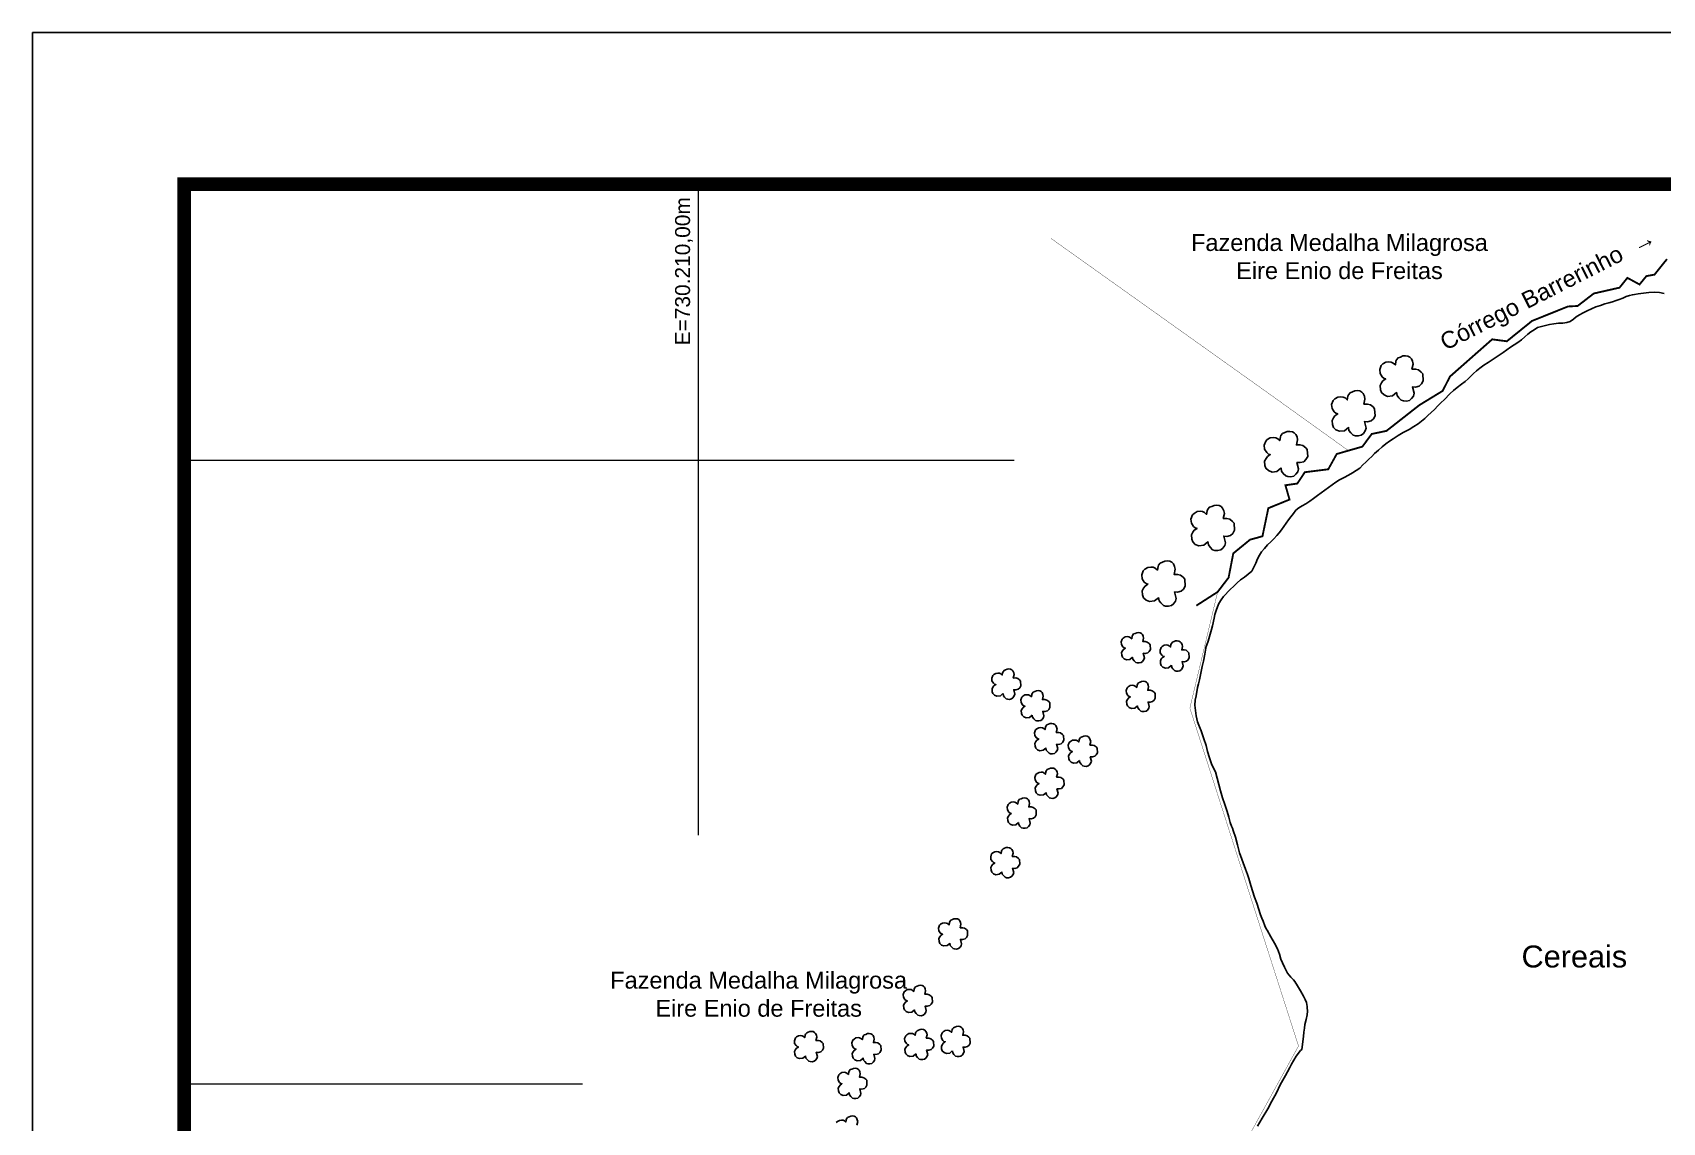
# Model space of a CAD drawing. Header units: inches. Extents: x 729142 to 736360, y 7830028 to 7835131.
# Drawn here: x 729142 to 731756, y 7833383 to 7835131 of the extents above; entities that cross this region are included whole.
import ezdxf
from ezdxf.enums import TextEntityAlignment as Align

# ---------------------------------------------------------------- set-up
doc = ezdxf.new("R2010")
doc.units = ezdxf.units.IN
doc.header["$MEASUREMENT"] = 0
doc.linetypes.add('CONTINUO', pattern=[0])
doc.linetypes.add('LIN0', pattern=[0])
for name, color, linetype in [('0114000387066', 5, 'Continuous'), ('CERCAS', 7, 'CERCA_LINE'), ('CURSOS D AGUA', 174, 'Continuous'), ('MARGEM', 7, 'CONTINUO'), ('MATO', 7, 'Continuous'), ('TEXTOS', 7, 'Continuous')]:
    doc.layers.add(name, color=color, linetype=linetype)
doc.layers.add('GRID', color=4, linetype='Continuous', lineweight=13)
doc.styles.add('ARIAL', font='arial.ttf', dxfattribs={"height": 10})
doc.styles.get("Standard").update_dxf_attribs({"font": 'arial.ttf'})
doc.styles.add('tGArial11', font='arial.ttf', dxfattribs={"height": 0.0017})
doc.linetypes.add('CERCA_LINE', pattern='A,0.5,-0.2,["X",Standard,S=0.1,R=0,X=-0.1,Y=-0.05],-0.1', length=0.8)

msp = doc.modelspace()

# ---------------------------------------------------------------- linework, layer by layer
at = {"layer": '0114000387066', "color": 94, "ltscale": 0.1}
msp.add_lwpolyline([(731106.4, 7833377.2), (731113.9, 7833390), (731123.2, 7833405.2), (731129.6, 7833417.4), (731136.7, 7833431), (731142.7, 7833443.7), (731151.3, 7833458.8), (731154.6, 7833464.6), (731158.3, 7833471.5), (731161.2, 7833476.7), (731168.4, 7833489.5), (731175.4, 7833498.6), (731177.5, 7833500.1), (731180.3, 7833521.2), (731180.9, 7833528), (731181.6, 7833534.3), (731182.3, 7833540.4), (731184.3, 7833548.5), (731185.9, 7833555.9), (731186.7, 7833561.8), (731186.2, 7833567.4), (731186, 7833569.3), (731184.9, 7833575.9), (731182.8, 7833580.3), (731180, 7833586), (731175.6, 7833594.3), (731170.6, 7833602.5), (731166.3, 7833609.4), (731164.4, 7833611.8), (731160, 7833616.1), (731154.7, 7833622.9), (731149.7, 7833632.5), (731146.3, 7833639.4), (731143.8, 7833645), (731141.5, 7833653), (731138.3, 7833661.5), (731133.5, 7833671), (731128, 7833681.2), (731122.1, 7833691.6), (731120.5, 7833694), (731118.2, 7833698.7), (731115.3, 7833705.8), (731113.4, 7833710.9), (731111.4, 7833716.4), (731105.4, 7833734.7), (731101.8, 7833744.7), (731095.8, 7833763.4), (731092.5, 7833774.5), (731091.3, 7833777.7), (731090.4, 7833780.9), (731087.4, 7833789.6), (731077.5, 7833815.6), (731074.2, 7833828.5), (731070.9, 7833840.6), (731067.4, 7833851.3), (731066.1, 7833855.1), (731064.9, 7833858.4), (731062.5, 7833864.2), (731060.4, 7833872.6), (731057.7, 7833881.9), (731053.9, 7833892.9), (731050.5, 7833903.9), (731047.3, 7833914.8), (731039, 7833945.5), (731035.8, 7833951.3), (731032.6, 7833958.4), (731029.5, 7833968.2), (731026.5, 7833977.9), (731023.9, 7833987.5), (731020.5, 7833998.4), (731017.3, 7834007.9), (731016.1, 7834011.2), (731013.4, 7834017.4), (731010.4, 7834025.6), (731008, 7834035.3), (731006.8, 7834044), (731006.1, 7834052.3), (731006.7, 7834060.5), (731008.2, 7834067.4), (731010.5, 7834080.7), (731012, 7834086.7), (731013.2, 7834093.2), (731017.9, 7834114.6), (731019.6, 7834122.7), (731022.1, 7834134.1), (731023.4, 7834143.5), (731023.8, 7834145), (731027.1, 7834154.8), (731032.6, 7834173.5), (731034.2, 7834179.5), (731036.7, 7834191.6), (731038.2, 7834197.7), (731040, 7834204.2), (731042.2, 7834209.9), (731044.5, 7834215.2), (731048, 7834221.1), (731052, 7834226.8), (731062.7, 7834237.9), (731068.5, 7834243.4), (731073.7, 7834248.6), (731079.3, 7834253.4), (731085.6, 7834257.5), (731091.5, 7834262.3), (731097.3, 7834267.4), (731100.6, 7834273.9), (731103.6, 7834280.3), (731106.2, 7834286.8), (731109.4, 7834292.7), (731112.8, 7834298.3), (731117.8, 7834303.8), (731122.7, 7834309.2), (731127.7, 7834314.2), (731132.5, 7834319.2), (731137.3, 7834324.2), (731141.2, 7834328.8), (731145, 7834333.6), (731148.5, 7834339), (731152.3, 7834344.2), (731156.1, 7834349.4), (731160, 7834354.6), (731164, 7834359.8), (731168, 7834365), (731172.7, 7834368.9), (731177.9, 7834372), (731184, 7834375.4), (731190.2, 7834379.2), (731196.3, 7834383.7), (731202.4, 7834388.4), (731208.5, 7834393), (731214.3, 7834397.2), (731220.1, 7834401.4), (731225.9, 7834405.6), (731232, 7834409.7), (731238.1, 7834413.7), (731245.2, 7834417.4), (731252.1, 7834421.1), (731258.7, 7834424.9), (731264.7, 7834428.8), (731270.3, 7834432.6), (731275.3, 7834437.5), (731280.2, 7834442.2), (731284.9, 7834446.6), (731289.5, 7834451.2), (731294.1, 7834455.8), (731300.2, 7834461.4), (731306.2, 7834466.7), (731312.1, 7834471.2), (731318.1, 7834475.5), (731324.2, 7834479.6), (731331.9, 7834484.6), (731340.1, 7834489.6), (731349.4, 7834494.6), (731357, 7834499.2), (731363.8, 7834503.6), (731369.3, 7834507.8), (731374.7, 7834512.1), (731379.8, 7834516.8), (731384.9, 7834521.7), (731390, 7834526.6), (731395.5, 7834532.2), (731400.8, 7834537.4), (731405.7, 7834542), (731415.4, 7834551.9), (731420.9, 7834556.9), (731426.7, 7834561.9), (731433.5, 7834566.8), (731439.2, 7834571.3), (731444.4, 7834575.7), (731448.5, 7834580), (731452.8, 7834584.3), (731457.4, 7834588.6), (731463.1, 7834592.9), (731469.4, 7834597.3), (731476.1, 7834601.7), (731482.7, 7834606.2), (731489.1, 7834610.5), (731500.1, 7834617.8), (731506.1, 7834622), (731512.1, 7834626.1), (731518.1, 7834630), (731524.1, 7834634), (731530, 7834638.2), (731535, 7834643), (731540, 7834647.4), (731544.9, 7834651), (731550.1, 7834654.4), (731555.6, 7834657.8), (731562, 7834659.7), (731568.4, 7834661.3), (731574.6, 7834662.5), (731581.8, 7834663.6), (731589.3, 7834664.7), (731595.9, 7834665.1), (731602.2, 7834665.9), (731607.8, 7834667.6), (731612.9, 7834671), (731617.6, 7834675.2), (731622.8, 7834678.3), (731628.4, 7834681.5), (731634.8, 7834684.7), (731641.8, 7834687.8), (731649, 7834690.8), (731656.5, 7834693.4), (731663.6, 7834695.7), (731669.9, 7834697.5), (731675.7, 7834699.2), (731681.3, 7834701), (731686.6, 7834702.9), (731692, 7834705), (731697.6, 7834707.4), (731702.8, 7834709), (731707.7, 7834710.3), (731710.7, 7834710.8), (731716.9, 7834711.8), (731725.4, 7834713.2), (731733.9, 7834714.2), (731742.6, 7834714.5), (731750.8, 7834713.8), (731758.6, 7834712.6)], dxfattribs=at)
at = {"layer": 'CERCAS', "color": 44, "linetype": 'CERCA_LINE', "ltscale": 50, "const_width": 0.5}
for points in [[(731252.2, 7834460.5), (731121.1, 7834554.5), (730775.1, 7834800.9)], [(730881, 7831916.7), (730333.6, 7832633.8), (730143.1, 7832883.2), (730210.9, 7832972.5), (730593.2, 7832917.3), (730923.1, 7833054.5), (731172.2, 7833505.9), (730998, 7834047.7), (731042.5, 7834233.9)]]:
    msp.add_lwpolyline(points, dxfattribs=at)
at = {"layer": 'CURSOS D AGUA', "color": 174, "ltscale": 0.75, "const_width": 3}
msp.add_lwpolyline([(731008.4, 7834212), (731042.5, 7834233.9), (731060.1, 7834256.9), (731067.6, 7834295.7), (731094.5, 7834317.7), (731114.4, 7834323.2), (731123.8, 7834368.2), (731157.8, 7834382), (731151.2, 7834405), (731170.3, 7834407.7), (731182.3, 7834425.9), (731219.9, 7834430.6), (731233.5, 7834455.1), (731274.6, 7834466.9), (731289.6, 7834487.2), (731313.2, 7834492.1), (731365.9, 7834533.4), (731403.2, 7834556.2), (731415.2, 7834579.4), (731482.7, 7834638.9), (731506.2, 7834635.8), (731546.7, 7834668.5), (731604.3, 7834691.6), (731619.7, 7834692.4), (731645.6, 7834712.4), (731686.9, 7834721.8), (731699.5, 7834737.5), (731719, 7834726.9), (731730, 7834740.3), (731743, 7834742.7), (731763, 7834767.6)], dxfattribs=at)
at = {"layer": 'GRID', "color": 134}
for points in [[(730210, 7833843.8), (730210, 7834887.7)], [(729385.4, 7834445), (730716.4, 7834445)], [(729385.4, 7833445), (730023.9, 7833445)]]:
    msp.add_lwpolyline(points, dxfattribs=at)
at = {"layer": 'MARGEM', "color": 174, "linetype": 'LIN0', "flags": 128}
msp.add_lwpolyline([(736359.5, 7835130.7), (729142.4, 7835130.7), (729142.4, 7830027.7), (736359.5, 7830027.7)], close=True, dxfattribs=at)
at = {"layer": 'MARGEM', "color": 174, "linetype": 'LIN0', "const_width": 22.1, "flags": 128}
msp.add_lwpolyline([(736116.5, 7834887.7), (729385.4, 7834887.7), (729385.4, 7830270.7), (736116.5, 7830270.7)], close=True, dxfattribs=at)
at = {"layer": 'MATO', "color": 94, "linetype": 'CONTINUO'}
for points in [[(731329.2, 7834553.7, -560.1), (731323, 7834548.4, -560.1), (731315, 7834547.5, -560.1), (731309.3, 7834549.7, -560.1), (731305.3, 7834553.6, -560.1), (731303.6, 7834558.2, -560.1), (731303.1, 7834564.9, -560.1), (731305.3, 7834569.1, -560.1), (731307.6, 7834572.3, -560.1), (731312.2, 7834575.4, -560.1), (731309.3, 7834576.3, -560.1), (731306.4, 7834578.7, -560.1), (731303, 7834584, -560.1), (731302.4, 7834590.4, -560.1), (731304.8, 7834597, -560.1), (731307.4, 7834599.4, -560.1), (731312.1, 7834602.3, -560.1), (731317, 7834602.9, -560.1), (731321, 7834602.4, -560.1), (731324.1, 7834600.9, -560.1), (731327.5, 7834597.9, -560.1), (731328.5, 7834603.7, -560.1), (731329.4, 7834606, -560.1), (731331.9, 7834609.2, -560.1), (731335.7, 7834610.6, -560.1), (731339.4, 7834612.3, -560.1), (731343.6, 7834612.6, -560.1), (731347.5, 7834612.1, -560.1), (731350.7, 7834610.4, -560.1), (731353.1, 7834607.8, -560.1), (731355.2, 7834603.7, -560.1), (731356, 7834599.2, -560.1), (731354.1, 7834591, -560.1), (731359.8, 7834591.1, -560.1), (731364.5, 7834590, -560.1), (731368.9, 7834586.4, -560.1), (731371.4, 7834583.6, -560.1), (731372.1, 7834572.4, -560.1), (731369.3, 7834567.4, -560.1), (731365.7, 7834564.1, -560.1), (731359.9, 7834562.5, -560.1), (731354.9, 7834563, -560.1), (731357.6, 7834552.5, -560.1), (731356.4, 7834548, -560.1), (731353.3, 7834543.8, -560.1), (731350, 7834541.1, -560.1), (731345.3, 7834540, -560.1), (731340.6, 7834540.2, -560.1), (731337, 7834541.2, -560.1), (731333, 7834545.2, -560.1), (731330.3, 7834548.8, -560.1), (731329.4, 7834554.2, -560.1)], [(731252.1, 7834497.7, -560.1), (731245.8, 7834492.4, -560.1), (731237.9, 7834491.5, -560.1), (731232.2, 7834493.7, -560.1), (731228.1, 7834497.7, -560.1), (731226.5, 7834502.2, -560.1), (731226, 7834508.9, -560.1), (731228.2, 7834513.2, -560.1), (731230.5, 7834516.3, -560.1), (731235.1, 7834519.4, -560.1), (731232.2, 7834520.3, -560.1), (731229.3, 7834522.7, -560.1), (731225.9, 7834528.1, -560.1), (731225.3, 7834534.4, -560.1), (731227.7, 7834541.1, -560.1), (731230.3, 7834543.4, -560.1), (731235, 7834546.3, -560.1), (731239.9, 7834547, -560.1), (731243.8, 7834546.4, -560.1), (731246.9, 7834545, -560.1), (731250.3, 7834541.9, -560.1), (731251.4, 7834547.7, -560.1), (731252.2, 7834550.1, -560.1), (731254.8, 7834553.3, -560.1), (731258.6, 7834554.7, -560.1), (731262.3, 7834556.3, -560.1), (731266.4, 7834556.7, -560.1), (731270.4, 7834556.1, -560.1), (731273.6, 7834554.4, -560.1), (731276, 7834551.9, -560.1), (731278, 7834547.8, -560.1), (731278.8, 7834543.2, -560.1), (731277, 7834535.1, -560.1), (731282.7, 7834535.1, -560.1), (731287.4, 7834534, -560.1), (731291.8, 7834530.5, -560.1), (731294.3, 7834527.7, -560.1), (731295, 7834516.5, -560.1), (731292.2, 7834511.4, -560.1), (731288.6, 7834508.1, -560.1), (731282.8, 7834506.6, -560.1), (731277.8, 7834507, -560.1), (731280.5, 7834496.5, -560.1), (731279.2, 7834492.1, -560.1), (731276.2, 7834487.8, -560.1), (731272.9, 7834485.2, -560.1), (731268.1, 7834484, -560.1), (731263.4, 7834484.3, -560.1), (731259.9, 7834485.3, -560.1), (731255.9, 7834489.2, -560.1), (731253.1, 7834492.8, -560.1), (731252.3, 7834498.2, -560.1)], [(731144, 7834432.3, -560.1), (731137.7, 7834427.1, -560.1), (731129.7, 7834426.1, -560.1), (731124.1, 7834428.4, -560.1), (731120, 7834432.3, -560.1), (731118.4, 7834436.9, -560.1), (731117.9, 7834443.6, -560.1), (731120.1, 7834447.8, -560.1), (731122.4, 7834450.9, -560.1), (731127, 7834454.1, -560.1), (731124, 7834455, -560.1), (731121.2, 7834457.4, -560.1), (731117.8, 7834462.7, -560.1), (731117.2, 7834469.1, -560.1), (731119.6, 7834475.7, -560.1), (731122.2, 7834478.1, -560.1), (731126.9, 7834480.9, -560.1), (731131.8, 7834481.6, -560.1), (731135.7, 7834481, -560.1), (731138.8, 7834479.6, -560.1), (731142.2, 7834476.6, -560.1), (731143.3, 7834482.4, -560.1), (731144.1, 7834484.7, -560.1), (731146.7, 7834487.9, -560.1), (731150.5, 7834489.3, -560.1), (731154.2, 7834491, -560.1), (731158.3, 7834491.3, -560.1), (731162.3, 7834490.8, -560.1), (731165.5, 7834489.1, -560.1), (731167.8, 7834486.5, -560.1), (731169.9, 7834482.4, -560.1), (731170.7, 7834477.8, -560.1), (731168.8, 7834469.7, -560.1), (731174.5, 7834469.8, -560.1), (731179.3, 7834468.7, -560.1), (731183.7, 7834465.1, -560.1), (731186.2, 7834462.3, -560.1), (731186.9, 7834451.1, -560.1), (731184.1, 7834446.1, -560.1), (731180.5, 7834442.7, -560.1), (731174.7, 7834441.2, -560.1), (731169.7, 7834441.6, -560.1), (731172.4, 7834431.2, -560.1), (731171.1, 7834426.7, -560.1), (731168.1, 7834422.5, -560.1), (731164.8, 7834419.8, -560.1), (731160, 7834418.6, -560.1), (731155.3, 7834418.9, -560.1), (731151.8, 7834419.9, -560.1), (731147.8, 7834423.9, -560.1), (731145, 7834427.5, -560.1), (731144.2, 7834432.9, -560.1)], [(731026.7, 7834314.1, 0), (731020.4, 7834308.8, 0), (731012.4, 7834307.9, 0), (731006.7, 7834310.1, 0), (731002.7, 7834314, 0), (731001, 7834318.6, 0), (731000.6, 7834325.3, 0), (731002.8, 7834329.5, 0), (731005, 7834332.7, 0), (731009.6, 7834335.8, 0), (731006.7, 7834336.7, 0), (731003.8, 7834339.1, 0), (731000.4, 7834344.4, 0), (730999.8, 7834350.8, 0), (731002.3, 7834357.4, 0), (731004.9, 7834359.8, 0), (731009.5, 7834362.7, 0), (731014.5, 7834363.3, 0), (731018.4, 7834362.8, 0), (731021.5, 7834361.3, 0), (731024.9, 7834358.3, 0), (731025.9, 7834364.1, 0), (731026.8, 7834366.4, 0), (731029.4, 7834369.6, 0), (731033.1, 7834371, 0), (731036.8, 7834372.7, 0), (731041, 7834373.1, 0), (731044.9, 7834372.5, 0), (731048.1, 7834370.8, 0), (731050.5, 7834368.2, 0), (731052.6, 7834364.1, 0), (731053.4, 7834359.6, 0), (731051.5, 7834351.4, 0), (731057.2, 7834351.5, 0), (731061.9, 7834350.4, 0), (731066.4, 7834346.9, 0), (731068.9, 7834344, 0), (731069.5, 7834332.8, 0), (731066.8, 7834327.8, 0), (731063.1, 7834324.5, 0), (731057.4, 7834322.9, 0), (731052.3, 7834323.4, 0), (731055, 7834312.9, 0), (731053.8, 7834308.4, 0), (731050.8, 7834304.2, 0), (731047.4, 7834301.5, 0), (731042.7, 7834300.4, 0), (731038, 7834300.6, 0), (731034.5, 7834301.6, 0), (731030.5, 7834305.6, 0), (731027.7, 7834309.2, 0), (731026.9, 7834314.6, 0)], [(730947.7, 7834224.7, -560.1), (730941.4, 7834219.4, -560.1), (730933.4, 7834218.5, -560.1), (730927.8, 7834220.7, -560.1), (730923.7, 7834224.6, -560.1), (730922.1, 7834229.2, -560.1), (730921.6, 7834235.9, -560.1), (730923.8, 7834240.1, -560.1), (730926.1, 7834243.3, -560.1), (730930.7, 7834246.4, -560.1), (730927.8, 7834247.3, -560.1), (730924.9, 7834249.7, -560.1), (730921.5, 7834255, -560.1), (730920.9, 7834261.4, -560.1), (730923.3, 7834268, -560.1), (730925.9, 7834270.4, -560.1), (730930.6, 7834273.3, -560.1), (730935.5, 7834273.9, -560.1), (730939.4, 7834273.4, -560.1), (730942.5, 7834271.9, -560.1), (730945.9, 7834268.9, -560.1), (730947, 7834274.7, -560.1), (730947.8, 7834277, -560.1), (730950.4, 7834280.2, -560.1), (730954.2, 7834281.6, -560.1), (730957.9, 7834283.3, -560.1), (730962, 7834283.7, -560.1), (730966, 7834283.1, -560.1), (730969.2, 7834281.4, -560.1), (730971.6, 7834278.8, -560.1), (730973.6, 7834274.7, -560.1), (730974.4, 7834270.2, -560.1), (730972.6, 7834262, -560.1), (730978.3, 7834262.1, -560.1), (730983, 7834261, -560.1), (730987.4, 7834257.5, -560.1), (730989.9, 7834254.6, -560.1), (730990.6, 7834243.4, -560.1), (730987.8, 7834238.4, -560.1), (730984.2, 7834235.1, -560.1), (730978.4, 7834233.5, -560.1), (730973.4, 7834234, -560.1), (730976.1, 7834223.5, -560.1), (730974.8, 7834219, -560.1), (730971.8, 7834214.8, -560.1), (730968.5, 7834212.1, -560.1), (730963.7, 7834211, -560.1), (730959, 7834211.2, -560.1), (730955.5, 7834212.2, -560.1), (730951.5, 7834216.2, -560.1), (730948.7, 7834219.8, -560.1), (730947.9, 7834225.2, -560.1)], [(730906, 7834129.3, 0), (730901.8, 7834125.7, 0), (730896.4, 7834125.1, 0), (730892.6, 7834126.6, 0), (730889.9, 7834129.2, 0), (730888.8, 7834132.3, 0), (730888.5, 7834136.8, 0), (730889.9, 7834139.6, 0), (730891.5, 7834141.7, 0), (730894.6, 7834143.8, 0), (730892.6, 7834144.4, 0), (730890.7, 7834146, 0), (730888.4, 7834149.6, 0), (730888, 7834153.9, 0), (730889.6, 7834158.3, 0), (730891.3, 7834159.9, 0), (730894.5, 7834161.8, 0), (730897.8, 7834162.3, 0), (730900.4, 7834161.9, 0), (730902.5, 7834160.9, 0), (730904.8, 7834158.9, 0), (730905.5, 7834162.8, 0), (730906.1, 7834164.3, 0), (730907.8, 7834166.5, 0), (730910.3, 7834167.4, 0), (730912.8, 7834168.5, 0), (730915.6, 7834168.8, 0), (730918.2, 7834168.4, 0), (730920.4, 7834167.3, 0), (730921.9, 7834165.6, 0), (730923.3, 7834162.8, 0), (730923.9, 7834159.7, 0), (730922.6, 7834154.3, 0), (730926.4, 7834154.3, 0), (730929.6, 7834153.6, 0), (730932.6, 7834151.2, 0), (730934.2, 7834149.3, 0), (730934.7, 7834141.8, 0), (730932.8, 7834138.5, 0), (730930.4, 7834136.2, 0), (730926.5, 7834135.2, 0), (730923.2, 7834135.5, 0), (730925, 7834128.5, 0), (730924.1, 7834125.5, 0), (730922.1, 7834122.6, 0), (730919.9, 7834120.9, 0), (730916.7, 7834120.1, 0), (730913.6, 7834120.3, 0), (730911.2, 7834120.9, 0), (730908.5, 7834123.6, 0), (730906.7, 7834126, 0), (730906.1, 7834129.6, 0)], [(730968.2, 7834116, 0), (730964, 7834112.5, 0), (730958.7, 7834111.9, 0), (730954.9, 7834113.4, 0), (730952.2, 7834116, 0), (730951, 7834119.1, 0), (730950.7, 7834123.5, 0), (730952.2, 7834126.4, 0), (730953.7, 7834128.5, 0), (730956.8, 7834130.6, 0), (730954.9, 7834131.2, 0), (730952.9, 7834132.8, 0), (730950.6, 7834136.4, 0), (730950.2, 7834140.6, 0), (730951.9, 7834145.1, 0), (730953.6, 7834146.7, 0), (730956.7, 7834148.6, 0), (730960, 7834149, 0), (730962.7, 7834148.6, 0), (730964.8, 7834147.7, 0), (730967, 7834145.6, 0), (730967.7, 7834149.5, 0), (730968.3, 7834151.1, 0), (730970, 7834153.3, 0), (730972.6, 7834154.2, 0), (730975, 7834155.3, 0), (730977.8, 7834155.5, 0), (730980.5, 7834155.2, 0), (730982.6, 7834154, 0), (730984.2, 7834152.3, 0), (730985.6, 7834149.6, 0), (730986.1, 7834146.5, 0), (730984.9, 7834141, 0), (730988.7, 7834141.1, 0), (730991.9, 7834140.3, 0), (730994.8, 7834138, 0), (730996.5, 7834136.1, 0), (730996.9, 7834128.6, 0), (730995.1, 7834125.2, 0), (730992.6, 7834123, 0), (730988.8, 7834122, 0), (730985.4, 7834122.3, 0), (730987.2, 7834115.2, 0), (730986.4, 7834112.3, 0), (730984.4, 7834109.4, 0), (730982.1, 7834107.6, 0), (730979, 7834106.8, 0), (730975.8, 7834107, 0), (730973.5, 7834107.7, 0), (730970.8, 7834110.4, 0), (730968.9, 7834112.8, 0), (730968.4, 7834116.4, 0)], [(730698.3, 7834070.9, 0), (730694.1, 7834067.3, 0), (730688.7, 7834066.7, 0), (730684.9, 7834068.2, 0), (730682.2, 7834070.9, 0), (730681.1, 7834073.9, 0), (730680.8, 7834078.4, 0), (730682.2, 7834081.2, 0), (730683.8, 7834083.3, 0), (730686.9, 7834085.4, 0), (730684.9, 7834086.1, 0), (730683, 7834087.6, 0), (730680.7, 7834091.2, 0), (730680.3, 7834095.5, 0), (730681.9, 7834099.9, 0), (730683.6, 7834101.5, 0), (730686.8, 7834103.4, 0), (730690.1, 7834103.9, 0), (730692.7, 7834103.5, 0), (730694.8, 7834102.5, 0), (730697.1, 7834100.5, 0), (730697.8, 7834104.4, 0), (730698.4, 7834106, 0), (730700.1, 7834108.1, 0), (730702.6, 7834109, 0), (730705.1, 7834110.1, 0), (730707.9, 7834110.4, 0), (730710.5, 7834110, 0), (730712.6, 7834108.9, 0), (730714.2, 7834107.2, 0), (730715.6, 7834104.4, 0), (730716.2, 7834101.4, 0), (730714.9, 7834095.9, 0), (730718.7, 7834096, 0), (730721.9, 7834095.2, 0), (730724.9, 7834092.8, 0), (730726.5, 7834091, 0), (730727, 7834083.4, 0), (730725.1, 7834080.1, 0), (730722.7, 7834077.8, 0), (730718.8, 7834076.8, 0), (730715.5, 7834077.1, 0), (730717.3, 7834070.1, 0), (730716.4, 7834067.1, 0), (730714.4, 7834064.3, 0), (730712.2, 7834062.5, 0), (730709, 7834061.7, 0), (730705.9, 7834061.9, 0), (730703.5, 7834062.6, 0), (730700.8, 7834065.2, 0), (730699, 7834067.6, 0), (730698.4, 7834071.2, 0)], [(730913.9, 7834051.2, 0), (730909.7, 7834047.6, 0), (730904.4, 7834047, 0), (730900.6, 7834048.5, 0), (730897.9, 7834051.2, 0), (730896.7, 7834054.2, 0), (730896.4, 7834058.7, 0), (730897.9, 7834061.5, 0), (730899.4, 7834063.6, 0), (730902.5, 7834065.7, 0), (730900.5, 7834066.3, 0), (730898.6, 7834067.9, 0), (730896.3, 7834071.5, 0), (730895.9, 7834075.8, 0), (730897.6, 7834080.2, 0), (730899.3, 7834081.8, 0), (730902.4, 7834083.7, 0), (730905.7, 7834084.2, 0), (730908.4, 7834083.8, 0), (730910.5, 7834082.8, 0), (730912.7, 7834080.8, 0), (730913.4, 7834084.7, 0), (730914, 7834086.2, 0), (730915.7, 7834088.4, 0), (730918.3, 7834089.3, 0), (730920.7, 7834090.4, 0), (730923.5, 7834090.7, 0), (730926.2, 7834090.3, 0), (730928.3, 7834089.2, 0), (730929.9, 7834087.5, 0), (730931.3, 7834084.7, 0), (730931.8, 7834081.6, 0), (730930.6, 7834076.2, 0), (730934.4, 7834076.3, 0), (730937.5, 7834075.5, 0), (730940.5, 7834073.1, 0), (730942.2, 7834071.2, 0), (730942.6, 7834063.7, 0), (730940.8, 7834060.4, 0), (730938.3, 7834058.1, 0), (730934.5, 7834057.1, 0), (730931.1, 7834057.4, 0), (730932.9, 7834050.4, 0), (730932.1, 7834047.4, 0), (730930.1, 7834044.5, 0), (730927.8, 7834042.8, 0), (730924.7, 7834042, 0), (730921.5, 7834042.2, 0), (730919.2, 7834042.8, 0), (730916.5, 7834045.5, 0), (730914.6, 7834047.9, 0), (730914, 7834051.5, 0)], [(730745, 7834036.2, 0), (730740.8, 7834032.6, 0), (730735.5, 7834032, 0), (730731.7, 7834033.5, 0), (730729, 7834036.1, 0), (730727.9, 7834039.2, 0), (730727.6, 7834043.7, 0), (730729, 7834046.5, 0), (730730.5, 7834048.6, 0), (730733.6, 7834050.7, 0), (730731.7, 7834051.3, 0), (730729.7, 7834052.9, 0), (730727.5, 7834056.5, 0), (730727.1, 7834060.8, 0), (730728.7, 7834065.2, 0), (730730.4, 7834066.8, 0), (730733.6, 7834068.7, 0), (730736.9, 7834069.2, 0), (730739.5, 7834068.8, 0), (730741.6, 7834067.8, 0), (730743.9, 7834065.8, 0), (730744.5, 7834069.7, 0), (730745.1, 7834071.2, 0), (730746.8, 7834073.4, 0), (730749.4, 7834074.3, 0), (730751.9, 7834075.4, 0), (730754.6, 7834075.7, 0), (730757.3, 7834075.3, 0), (730759.4, 7834074.2, 0), (730761, 7834072.5, 0), (730762.4, 7834069.7, 0), (730763, 7834066.6, 0), (730761.7, 7834061.2, 0), (730765.5, 7834061.2, 0), (730768.7, 7834060.5, 0), (730771.6, 7834058.1, 0), (730773.3, 7834056.2, 0), (730773.7, 7834048.7, 0), (730771.9, 7834045.4, 0), (730769.5, 7834043.1, 0), (730765.6, 7834042.1, 0), (730762.2, 7834042.4, 0), (730764, 7834035.4, 0), (730763.2, 7834032.4, 0), (730761.2, 7834029.5, 0), (730759, 7834027.8, 0), (730755.8, 7834027, 0), (730752.6, 7834027.2, 0), (730750.3, 7834027.8, 0), (730747.6, 7834030.5, 0), (730745.7, 7834032.9, 0), (730745.2, 7834036.5, 0)], [(730767.1, 7833983.5, 0), (730762.9, 7833980, 0), (730757.5, 7833979.4, 0), (730753.7, 7833980.9, 0), (730751, 7833983.5, 0), (730749.9, 7833986.6, 0), (730749.6, 7833991.1, 0), (730751, 7833993.9, 0), (730752.6, 7833996, 0), (730755.6, 7833998.1, 0), (730753.7, 7833998.7, 0), (730751.8, 7834000.3, 0), (730749.5, 7834003.9, 0), (730749.1, 7834008.1, 0), (730750.7, 7834012.6, 0), (730752.4, 7834014.2, 0), (730755.6, 7834016.1, 0), (730758.9, 7834016.5, 0), (730761.5, 7834016.2, 0), (730763.6, 7834015.2, 0), (730765.9, 7834013.2, 0), (730766.6, 7834017.1, 0), (730767.1, 7834018.6, 0), (730768.9, 7834020.8, 0), (730771.4, 7834021.7, 0), (730773.9, 7834022.8, 0), (730776.7, 7834023.1, 0), (730779.3, 7834022.7, 0), (730781.4, 7834021.6, 0), (730783, 7834019.8, 0), (730784.4, 7834017.1, 0), (730785, 7834014, 0), (730783.7, 7834008.6, 0), (730787.5, 7834008.6, 0), (730790.7, 7834007.9, 0), (730793.7, 7834005.5, 0), (730795.3, 7834003.6, 0), (730795.8, 7833996.1, 0), (730793.9, 7833992.7, 0), (730791.5, 7833990.5, 0), (730787.6, 7833989.5, 0), (730784.3, 7833989.8, 0), (730786.1, 7833982.8, 0), (730785.2, 7833979.8, 0), (730783.2, 7833976.9, 0), (730781, 7833975.1, 0), (730777.8, 7833974.4, 0), (730774.7, 7833974.5, 0), (730772.3, 7833975.2, 0), (730769.6, 7833977.9, 0), (730767.8, 7833980.3, 0), (730767.2, 7833983.9, 0)], [(730821.1, 7833963.4, 0), (730816.9, 7833959.9, 0), (730811.5, 7833959.3, 0), (730807.7, 7833960.8, 0), (730805, 7833963.4, 0), (730803.9, 7833966.5, 0), (730803.6, 7833971, 0), (730805.1, 7833973.8, 0), (730806.6, 7833975.9, 0), (730809.7, 7833978, 0), (730807.7, 7833978.6, 0), (730805.8, 7833980.2, 0), (730803.5, 7833983.8, 0), (730803.1, 7833988.1, 0), (730804.7, 7833992.5, 0), (730806.5, 7833994.1, 0), (730809.6, 7833996, 0), (730812.9, 7833996.4, 0), (730815.5, 7833996.1, 0), (730817.6, 7833995.1, 0), (730819.9, 7833993.1, 0), (730820.6, 7833997, 0), (730821.2, 7833998.5, 0), (730822.9, 7834000.7, 0), (730825.4, 7834001.6, 0), (730827.9, 7834002.7, 0), (730830.7, 7834003, 0), (730833.3, 7834002.6, 0), (730835.5, 7834001.5, 0), (730837.1, 7833999.7, 0), (730838.4, 7833997, 0), (730839, 7833993.9, 0), (730837.7, 7833988.5, 0), (730841.6, 7833988.5, 0), (730844.7, 7833987.8, 0), (730847.7, 7833985.4, 0), (730849.3, 7833983.5, 0), (730849.8, 7833976, 0), (730847.9, 7833972.7, 0), (730845.5, 7833970.4, 0), (730841.7, 7833969.4, 0), (730838.3, 7833969.7, 0), (730840.1, 7833962.7, 0), (730839.3, 7833959.7, 0), (730837.2, 7833956.8, 0), (730835, 7833955, 0), (730831.8, 7833954.3, 0), (730828.7, 7833954.5, 0), (730826.3, 7833955.1, 0), (730823.6, 7833957.8, 0), (730821.8, 7833960.2, 0), (730821.2, 7833963.8, 0)], [(730767.6, 7833912, 0), (730763.4, 7833908.5, 0), (730758, 7833907.9, 0), (730754.2, 7833909.4, 0), (730751.5, 7833912, 0), (730750.4, 7833915.1, 0), (730750.1, 7833919.6, 0), (730751.6, 7833922.4, 0), (730753.1, 7833924.5, 0), (730756.2, 7833926.6, 0), (730754.2, 7833927.2, 0), (730752.3, 7833928.8, 0), (730750, 7833932.4, 0), (730749.6, 7833936.6, 0), (730751.2, 7833941.1, 0), (730753, 7833942.7, 0), (730756.1, 7833944.6, 0), (730759.4, 7833945, 0), (730762, 7833944.7, 0), (730764.1, 7833943.7, 0), (730766.4, 7833941.6, 0), (730767.1, 7833945.5, 0), (730767.7, 7833947.1, 0), (730769.4, 7833949.3, 0), (730771.9, 7833950.2, 0), (730774.4, 7833951.3, 0), (730777.2, 7833951.6, 0), (730779.8, 7833951.2, 0), (730782, 7833950, 0), (730783.6, 7833948.3, 0), (730785, 7833945.6, 0), (730785.5, 7833942.5, 0), (730784.2, 7833937.1, 0), (730788.1, 7833937.1, 0), (730791.2, 7833936.4, 0), (730794.2, 7833934, 0), (730795.8, 7833932.1, 0), (730796.3, 7833924.6, 0), (730794.5, 7833921.2, 0), (730792, 7833919, 0), (730788.2, 7833918, 0), (730784.8, 7833918.3, 0), (730786.6, 7833911.2, 0), (730785.8, 7833908.3, 0), (730783.7, 7833905.4, 0), (730781.5, 7833903.6, 0), (730778.3, 7833902.8, 0), (730775.2, 7833903, 0), (730772.8, 7833903.7, 0), (730770.1, 7833906.4, 0), (730768.3, 7833908.8, 0), (730767.7, 7833912.4, 0)], [(730723.1, 7833864.2, 0), (730718.9, 7833860.6, 0), (730713.5, 7833860, 0), (730709.7, 7833861.5, 0), (730707, 7833864.2, 0), (730705.9, 7833867.2, 0), (730705.6, 7833871.7, 0), (730707, 7833874.5, 0), (730708.6, 7833876.6, 0), (730711.7, 7833878.7, 0), (730709.7, 7833879.4, 0), (730707.8, 7833880.9, 0), (730705.5, 7833884.5, 0), (730705.1, 7833888.8, 0), (730706.7, 7833893.2, 0), (730708.4, 7833894.8, 0), (730711.6, 7833896.7, 0), (730714.9, 7833897.2, 0), (730717.5, 7833896.8, 0), (730719.6, 7833895.8, 0), (730721.9, 7833893.8, 0), (730722.6, 7833897.7, 0), (730723.2, 7833899.3, 0), (730724.9, 7833901.4, 0), (730727.4, 7833902.3, 0), (730729.9, 7833903.4, 0), (730732.7, 7833903.7, 0), (730735.3, 7833903.3, 0), (730737.4, 7833902.2, 0), (730739, 7833900.5, 0), (730740.4, 7833897.7, 0), (730741, 7833894.7, 0), (730739.7, 7833889.2, 0), (730743.5, 7833889.3, 0), (730746.7, 7833888.5, 0), (730749.7, 7833886.1, 0), (730751.3, 7833884.3, 0), (730751.8, 7833876.7, 0), (730749.9, 7833873.4, 0), (730747.5, 7833871.1, 0), (730743.6, 7833870.1, 0), (730740.3, 7833870.4, 0), (730742.1, 7833863.4, 0), (730741.2, 7833860.4, 0), (730739.2, 7833857.6, 0), (730737, 7833855.8, 0), (730733.8, 7833855, 0), (730730.7, 7833855.2, 0), (730728.3, 7833855.9, 0), (730725.6, 7833858.5, 0), (730723.8, 7833860.9, 0), (730723.2, 7833864.5, 0)], [(730696.6, 7833784.8, 0), (730692.4, 7833781.2, 0), (730687, 7833780.6, 0), (730683.2, 7833782.1, 0), (730680.5, 7833784.8, 0), (730679.4, 7833787.8, 0), (730679.1, 7833792.3, 0), (730680.5, 7833795.1, 0), (730682.1, 7833797.2, 0), (730685.2, 7833799.3, 0), (730683.2, 7833799.9, 0), (730681.3, 7833801.5, 0), (730679, 7833805.1, 0), (730678.6, 7833809.4, 0), (730680.2, 7833813.8, 0), (730682, 7833815.4, 0), (730685.1, 7833817.3, 0), (730688.4, 7833817.8, 0), (730691, 7833817.4, 0), (730693.1, 7833816.4, 0), (730695.4, 7833814.4, 0), (730696.1, 7833818.3, 0), (730696.7, 7833819.8, 0), (730698.4, 7833822, 0), (730700.9, 7833822.9, 0), (730703.4, 7833824, 0), (730706.2, 7833824.3, 0), (730708.8, 7833823.9, 0), (730711, 7833822.8, 0), (730712.5, 7833821.1, 0), (730713.9, 7833818.3, 0), (730714.5, 7833815.2, 0), (730713.2, 7833809.8, 0), (730717, 7833809.9, 0), (730720.2, 7833809.1, 0), (730723.2, 7833806.7, 0), (730724.8, 7833804.8, 0), (730725.3, 7833797.3, 0), (730723.4, 7833794, 0), (730721, 7833791.7, 0), (730717.1, 7833790.7, 0), (730713.8, 7833791, 0), (730715.6, 7833784, 0), (730714.7, 7833781, 0), (730712.7, 7833778.1, 0), (730710.5, 7833776.4, 0), (730707.3, 7833775.6, 0), (730704.2, 7833775.8, 0), (730701.8, 7833776.4, 0), (730699.1, 7833779.1, 0), (730697.3, 7833781.5, 0), (730696.7, 7833785.1, 0)], [(730613, 7833670.5, 0), (730608.8, 7833667, 0), (730603.5, 7833666.4, 0), (730599.7, 7833667.8, 0), (730597, 7833670.5, 0), (730595.8, 7833673.5, 0), (730595.5, 7833678, 0), (730597, 7833680.9, 0), (730598.5, 7833683, 0), (730601.6, 7833685, 0), (730599.7, 7833685.7, 0), (730597.7, 7833687.3, 0), (730595.5, 7833690.8, 0), (730595, 7833695.1, 0), (730596.7, 7833699.5, 0), (730598.4, 7833701.1, 0), (730601.5, 7833703.1, 0), (730604.8, 7833703.5, 0), (730607.5, 7833703.1, 0), (730609.6, 7833702.2, 0), (730611.9, 7833700.1, 0), (730612.5, 7833704, 0), (730613.1, 7833705.6, 0), (730614.8, 7833707.7, 0), (730617.4, 7833708.7, 0), (730619.8, 7833709.8, 0), (730622.6, 7833710, 0), (730625.3, 7833709.6, 0), (730627.4, 7833708.5, 0), (730629, 7833706.8, 0), (730630.4, 7833704, 0), (730630.9, 7833701, 0), (730629.7, 7833695.5, 0), (730633.5, 7833695.6, 0), (730636.7, 7833694.8, 0), (730639.6, 7833692.5, 0), (730641.3, 7833690.6, 0), (730641.7, 7833683.1, 0), (730639.9, 7833679.7, 0), (730637.5, 7833677.5, 0), (730633.6, 7833676.4, 0), (730630.2, 7833676.7, 0), (730632, 7833669.7, 0), (730631.2, 7833666.7, 0), (730629.2, 7833663.9, 0), (730626.9, 7833662.1, 0), (730623.8, 7833661.3, 0), (730620.6, 7833661.5, 0), (730618.3, 7833662.2, 0), (730615.6, 7833664.8, 0), (730613.7, 7833667.2, 0), (730613.2, 7833670.9, 0)], [(730556.4, 7833563.7, 0), (730552.2, 7833560.2, 0), (730546.9, 7833559.6, 0), (730543, 7833561.1, 0), (730540.3, 7833563.7, 0), (730539.2, 7833566.8, 0), (730538.9, 7833571.2, 0), (730540.4, 7833574.1, 0), (730541.9, 7833576.2, 0), (730545, 7833578.3, 0), (730543, 7833578.9, 0), (730541.1, 7833580.5, 0), (730538.8, 7833584.1, 0), (730538.4, 7833588.3, 0), (730540.1, 7833592.8, 0), (730541.8, 7833594.4, 0), (730544.9, 7833596.3, 0), (730548.2, 7833596.7, 0), (730550.9, 7833596.3, 0), (730552.9, 7833595.4, 0), (730555.2, 7833593.3, 0), (730555.9, 7833597.2, 0), (730556.5, 7833598.8, 0), (730558.2, 7833601, 0), (730560.7, 7833601.9, 0), (730563.2, 7833603, 0), (730566, 7833603.2, 0), (730568.6, 7833602.9, 0), (730570.8, 7833601.7, 0), (730572.4, 7833600, 0), (730573.8, 7833597.3, 0), (730574.3, 7833594.2, 0), (730573.1, 7833588.8, 0), (730576.9, 7833588.8, 0), (730580, 7833588, 0), (730583, 7833585.7, 0), (730584.7, 7833583.8, 0), (730585.1, 7833576.3, 0), (730583.3, 7833572.9, 0), (730580.8, 7833570.7, 0), (730577, 7833569.7, 0), (730573.6, 7833570, 0), (730575.4, 7833562.9, 0), (730574.6, 7833560, 0), (730572.6, 7833557.1, 0), (730570.3, 7833555.3, 0), (730567.2, 7833554.5, 0), (730564, 7833554.7, 0), (730561.6, 7833555.4, 0), (730558.9, 7833558.1, 0), (730557.1, 7833560.5, 0), (730556.5, 7833564.1, 0)], [(730558.7, 7833493.1, 0), (730554.5, 7833489.6, 0), (730549.2, 7833489, 0), (730545.4, 7833490.5, 0), (730542.7, 7833493.1, 0), (730541.5, 7833496.2, 0), (730541.2, 7833500.7, 0), (730542.7, 7833503.5, 0), (730544.2, 7833505.6, 0), (730547.3, 7833507.7, 0), (730545.4, 7833508.3, 0), (730543.4, 7833509.9, 0), (730541.1, 7833513.5, 0), (730540.7, 7833517.7, 0), (730542.4, 7833522.2, 0), (730544.1, 7833523.8, 0), (730547.2, 7833525.7, 0), (730550.5, 7833526.1, 0), (730553.2, 7833525.8, 0), (730555.3, 7833524.8, 0), (730557.5, 7833522.8, 0), (730558.2, 7833526.7, 0), (730558.8, 7833528.2, 0), (730560.5, 7833530.4, 0), (730563.1, 7833531.3, 0), (730565.5, 7833532.4, 0), (730568.3, 7833532.7, 0), (730571, 7833532.3, 0), (730573.1, 7833531.2, 0), (730574.7, 7833529.4, 0), (730576.1, 7833526.7, 0), (730576.6, 7833523.6, 0), (730575.4, 7833518.2, 0), (730579.2, 7833518.2, 0), (730582.4, 7833517.5, 0), (730585.3, 7833515.1, 0), (730587, 7833513.2, 0), (730587.4, 7833505.7, 0), (730585.6, 7833502.3, 0), (730583.1, 7833500.1, 0), (730579.3, 7833499.1, 0), (730575.9, 7833499.4, 0), (730577.7, 7833492.4, 0), (730576.9, 7833489.4, 0), (730574.9, 7833486.5, 0), (730572.6, 7833484.7, 0), (730569.5, 7833484, 0), (730566.3, 7833484.1, 0), (730564, 7833484.8, 0), (730561.3, 7833487.5, 0), (730559.4, 7833489.9, 0), (730558.9, 7833493.5, 0)], [(730617.1, 7833498.1, 0), (730612.9, 7833494.5, 0), (730607.6, 7833493.9, 0), (730603.8, 7833495.4, 0), (730601, 7833498.1, 0), (730599.9, 7833501.1, 0), (730599.6, 7833505.6, 0), (730601.1, 7833508.4, 0), (730602.6, 7833510.5, 0), (730605.7, 7833512.6, 0), (730603.7, 7833513.3, 0), (730601.8, 7833514.8, 0), (730599.5, 7833518.4, 0), (730599.1, 7833522.7, 0), (730600.8, 7833527.1, 0), (730602.5, 7833528.7, 0), (730605.6, 7833530.6, 0), (730608.9, 7833531.1, 0), (730611.6, 7833530.7, 0), (730613.6, 7833529.7, 0), (730615.9, 7833527.7, 0), (730616.6, 7833531.6, 0), (730617.2, 7833533.2, 0), (730618.9, 7833535.3, 0), (730621.4, 7833536.2, 0), (730623.9, 7833537.3, 0), (730626.7, 7833537.6, 0), (730629.4, 7833537.2, 0), (730631.5, 7833536.1, 0), (730633.1, 7833534.4, 0), (730634.5, 7833531.6, 0), (730635, 7833528.6, 0), (730633.8, 7833523.1, 0), (730637.6, 7833523.2, 0), (730640.7, 7833522.4, 0), (730643.7, 7833520, 0), (730645.4, 7833518.2, 0), (730645.8, 7833510.6, 0), (730644, 7833507.3, 0), (730641.5, 7833505, 0), (730637.7, 7833504, 0), (730634.3, 7833504.3, 0), (730636.1, 7833497.3, 0), (730635.3, 7833494.3, 0), (730633.3, 7833491.5, 0), (730631, 7833489.7, 0), (730627.9, 7833488.9, 0), (730624.7, 7833489.1, 0), (730622.3, 7833489.8, 0), (730619.6, 7833492.4, 0), (730617.8, 7833494.8, 0), (730617.2, 7833498.4, 0)], [(730381.8, 7833489.8, 0), (730377.6, 7833486.2, 0), (730372.2, 7833485.6, 0), (730368.4, 7833487.1, 0), (730365.7, 7833489.8, 0), (730364.6, 7833492.8, 0), (730364.3, 7833497.3, 0), (730365.8, 7833500.1, 0), (730367.3, 7833502.2, 0), (730370.4, 7833504.3, 0), (730368.4, 7833504.9, 0), (730366.5, 7833506.5, 0), (730364.2, 7833510.1, 0), (730363.8, 7833514.4, 0), (730365.4, 7833518.8, 0), (730367.2, 7833520.4, 0), (730370.3, 7833522.3, 0), (730373.6, 7833522.8, 0), (730376.2, 7833522.4, 0), (730378.3, 7833521.4, 0), (730380.6, 7833519.4, 0), (730381.3, 7833523.3, 0), (730381.9, 7833524.8, 0), (730383.6, 7833527, 0), (730386.1, 7833527.9, 0), (730388.6, 7833529, 0), (730391.4, 7833529.3, 0), (730394, 7833528.9, 0), (730396.2, 7833527.8, 0), (730397.8, 7833526.1, 0), (730399.2, 7833523.3, 0), (730399.7, 7833520.3, 0), (730398.4, 7833514.8, 0), (730402.3, 7833514.9, 0), (730405.4, 7833514.1, 0), (730408.4, 7833511.7, 0), (730410.1, 7833509.8, 0), (730410.5, 7833502.3, 0), (730408.7, 7833499, 0), (730406.2, 7833496.7, 0), (730402.4, 7833495.7, 0), (730399, 7833496, 0), (730400.8, 7833489, 0), (730400, 7833486, 0), (730397.9, 7833483.1, 0), (730395.7, 7833481.4, 0), (730392.5, 7833480.6, 0), (730389.4, 7833480.8, 0), (730387, 7833481.5, 0), (730384.3, 7833484.1, 0), (730382.5, 7833486.5, 0), (730381.9, 7833490.1, 0)], [(730474.1, 7833486.4, 0), (730469.9, 7833482.9, 0), (730464.5, 7833482.3, 0), (730460.7, 7833483.8, 0), (730458, 7833486.4, 0), (730456.9, 7833489.5, 0), (730456.6, 7833494, 0), (730458.1, 7833496.8, 0), (730459.6, 7833498.9, 0), (730462.7, 7833501, 0), (730460.7, 7833501.6, 0), (730458.8, 7833503.2, 0), (730456.5, 7833506.8, 0), (730456.1, 7833511.1, 0), (730457.7, 7833515.5, 0), (730459.5, 7833517.1, 0), (730462.6, 7833519, 0), (730465.9, 7833519.4, 0), (730468.5, 7833519.1, 0), (730470.6, 7833518.1, 0), (730472.9, 7833516.1, 0), (730473.6, 7833520, 0), (730474.2, 7833521.5, 0), (730475.9, 7833523.7, 0), (730478.4, 7833524.6, 0), (730480.9, 7833525.7, 0), (730483.7, 7833526, 0), (730486.3, 7833525.6, 0), (730488.5, 7833524.5, 0), (730490.1, 7833522.7, 0), (730491.5, 7833520, 0), (730492, 7833516.9, 0), (730490.7, 7833511.5, 0), (730494.6, 7833511.5, 0), (730497.7, 7833510.8, 0), (730500.7, 7833508.4, 0), (730502.4, 7833506.5, 0), (730502.8, 7833499, 0), (730501, 7833495.7, 0), (730498.5, 7833493.4, 0), (730494.7, 7833492.4, 0), (730491.3, 7833492.7, 0), (730493.1, 7833485.7, 0), (730492.3, 7833482.7, 0), (730490.2, 7833479.8, 0), (730488, 7833478, 0), (730484.8, 7833477.3, 0), (730481.7, 7833477.5, 0), (730479.3, 7833478.1, 0), (730476.6, 7833480.8, 0), (730474.8, 7833483.2, 0), (730474.2, 7833486.8, 0)], [(730451.6, 7833430.8, 0), (730447.4, 7833427.2, 0), (730442.1, 7833426.6, 0), (730438.3, 7833428.1, 0), (730435.6, 7833430.8, 0), (730434.5, 7833433.8, 0), (730434.2, 7833438.3, 0), (730435.6, 7833441.1, 0), (730437.1, 7833443.2, 0), (730440.2, 7833445.3, 0), (730438.3, 7833445.9, 0), (730436.3, 7833447.5, 0), (730434.1, 7833451.1, 0), (730433.7, 7833455.4, 0), (730435.3, 7833459.8, 0), (730437, 7833461.4, 0), (730440.2, 7833463.3, 0), (730443.5, 7833463.8, 0), (730446.1, 7833463.4, 0), (730448.2, 7833462.4, 0), (730450.5, 7833460.4, 0), (730451.1, 7833464.3, 0), (730451.7, 7833465.8, 0), (730453.4, 7833468, 0), (730456, 7833468.9, 0), (730458.5, 7833470, 0), (730461.2, 7833470.3, 0), (730463.9, 7833469.9, 0), (730466, 7833468.8, 0), (730467.6, 7833467.1, 0), (730469, 7833464.3, 0), (730469.6, 7833461.3, 0), (730468.3, 7833455.8, 0), (730472.1, 7833455.9, 0), (730475.3, 7833455.1, 0), (730478.2, 7833452.7, 0), (730479.9, 7833450.9, 0), (730480.3, 7833443.3, 0), (730478.5, 7833440, 0), (730476.1, 7833437.7, 0), (730472.2, 7833436.7, 0), (730468.8, 7833437, 0), (730470.6, 7833430, 0), (730469.8, 7833427, 0), (730467.8, 7833424.2, 0), (730465.6, 7833422.4, 0), (730462.4, 7833421.6, 0), (730459.2, 7833421.8, 0), (730456.9, 7833422.5, 0), (730454.2, 7833425.1, 0), (730452.3, 7833427.5, 0), (730451.8, 7833431.1, 0)], [(730431.1, 7833383.2, 0), (730432.8, 7833384.8, 0), (730436, 7833386.7, 0), (730439.3, 7833387.2, 0), (730441.9, 7833386.8, 0), (730444, 7833385.8, 0), (730446.3, 7833383.8, 0), (730447, 7833387.7, 0), (730447.5, 7833389.2, 0), (730449.3, 7833391.4, 0), (730451.8, 7833392.3, 0), (730454.3, 7833393.4, 0), (730457.1, 7833393.7, 0), (730459.7, 7833393.3, 0), (730461.8, 7833392.2, 0), (730463.4, 7833390.5, 0), (730464.8, 7833387.7, 0), (730465.4, 7833384.6, 0), (730464.1, 7833379.2, 0)]]:
    msp.add_polyline3d(points, dxfattribs=at)

# ---------------------------------------------------------------- texts
at = {"layer": 'CURSOS D AGUA', "color": 174, "style": 'tGArial11'}
msp.add_text('Córrego Barrerinho  →', height=27, rotation=27, dxfattribs=at).set_placement((731408, 7834620.4))
at = {"layer": 'GRID', "color": 174, "style": 'ARIAL'}
msp.add_text('E=730.210,00m', height=24, rotation=90, dxfattribs=at).set_placement((730196.6, 7834629.2))
at = {"layer": 'TEXTOS', "style": 'ARIAL'}
for s, p in [('Fazenda Medalha Milagrosa', (730999.9, 7834780.6)), ('Eire Enio de Freitas', (731072.3, 7834735.6)), ('Fazenda Medalha Milagrosa', (730068.6, 7833597.9)), ('Eire Enio de Freitas', (730141, 7833552.9))]:
    msp.add_text(s, height=27, dxfattribs=at).set_placement(p)
at = {"layer": 'TEXTOS', "linetype": 'Continuous', "style": 'ARIAL'}
msp.add_text('Cereais', height=35.2, dxfattribs=at).set_placement((731614.5, 7833649.4), align=Align.MIDDLE_CENTER)

doc.saveas('drawing.dxf')
